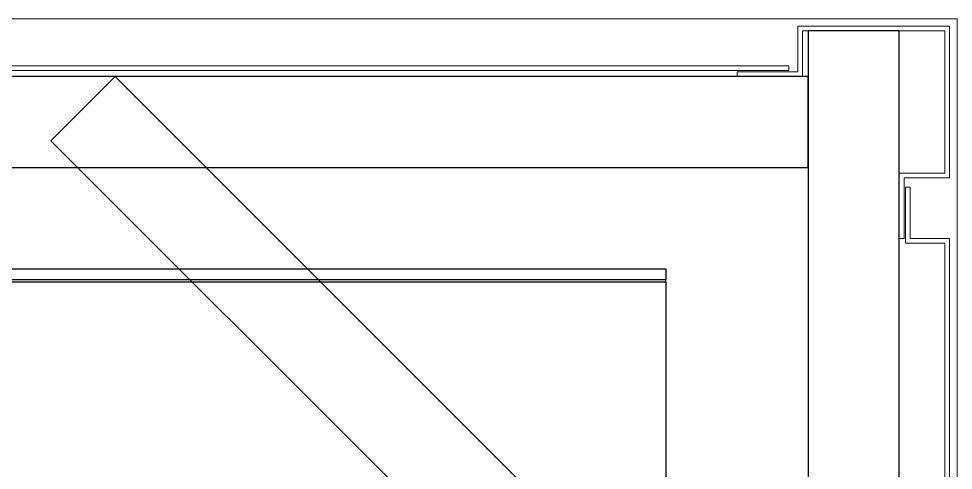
# Model space of a CAD drawing. Header units: millimetres. Extents: x 4754612 to 5801174, y 2368242 to 2777223.
# Drawn here: x 5551994.2 to 5552302.3, y 2425421.5 to 2425570.4 of the extents above; entities that cross this region are included whole.
import ezdxf

# ---------------------------------------------------------------- set-up
doc = ezdxf.new("R2010")
doc.units = ezdxf.units.MM
doc.header["$LTSCALE"] = 1000
for name, color, linetype in [('253', 253, 'Continuous'), ('DOOR', 4, 'Continuous'), ('HAT', 252, 'Continuous')]:
    doc.layers.add(name, color=color, linetype=linetype)

# ---------------------------------------------------------------- blocks, each defined once
blk = doc.blocks.new('방화셔터 기본')
at = {"layer": '253'}
for p, q in [((5542519.51, 8102308.35), (5542489.51, 8102308.35)), ((5542489.51, 8102308.35), (5542489.51, 8101761.45)), ((5542519.51, 8101761.45), (5542519.51, 8102308.35)), ((5542489.51, 8102293.35), (5541937.61, 8102293.35)), ((5542239.84, 8102272.14), (5542261.06, 8102293.35)), ((5542261.06, 8102293.35), (5542519.51, 8102034.9)), ((5542489.51, 8102263.35), (5542489.51, 8102293.35)), ((5542498.29, 8102013.69), (5542239.84, 8102272.14)), ((5541937.61, 8102263.35), (5542489.51, 8102263.35))]:
    blk.add_line(p, q, dxfattribs=at)
at = {"layer": '253', "linetype": 'Continuous'}
for p, q in [((5541912.61, 8102229.9), (5542442.61, 8102229.9)), ((5542442.61, 8102229.9), (5542442.61, 8102226.4)), ((5541912.61, 8102226.4), (5542442.61, 8102226.4)), ((5541912.61, 8102225.66), (5542442.61, 8102225.66)), ((5542442.61, 8102225.66), (5542442.61, 8102226.4)), ((5542442.61, 8102225.66), (5542442.61, 8101914.14))]:
    blk.add_line(p, q, dxfattribs=at)
at = {"layer": '253', "lineweight": 18}
for points in [[(5542538.56, 8101757.4), (5542538.56, 8102312.4), (5541883.56, 8102312.4), (5541883.56, 8101757.4)], [(5542466.06, 8102294.9), (5542486.06, 8102294.9), (5542486.06, 8102309.9), (5542536.06, 8102309.9), (5542536.06, 8102259.9), (5542521.06, 8102259.9), (5542521.06, 8102239.9), (5542519.51, 8102239.9), (5542519.51, 8102261.45), (5542534.51, 8102261.45), (5542534.51, 8102308.35), (5542487.61, 8102308.35), (5542487.61, 8102293.35), (5542466.06, 8102293.35)], [(5542483.06, 8102296.9), (5542483.06, 8102295.35), (5541944.06, 8102295.35), (5541944.06, 8102296.9)], [(5542523.06, 8102256.9), (5542523.06, 8102239.9), (5542536.06, 8102239.9), (5542536.06, 8101829.9), (5542523.06, 8101829.9), (5542523.06, 8101812.9), (5542521.51, 8101812.9), (5542521.51, 8101831.45), (5542534.51, 8101831.45), (5542534.51, 8102238.35), (5542521.51, 8102238.35), (5542521.51, 8102256.9)]]:
    blk.add_lwpolyline(points, close=True, dxfattribs=at)
blk = doc.blocks.new('A$C27682B79')
at = {"layer": 'HAT', "xscale": -1}
blk.add_blockref('방화셔터 기본', (5542000.34, -8097757.4), dxfattribs=at)

msp = doc.modelspace()

# ---------------------------------------------------------------- block references
at = {"layer": 'DOOR', "xscale": -1}
msp.add_blockref('A$C27682B79', (5551765.295, 2421015.382), dxfattribs=at)

doc.saveas('drawing.dxf')
